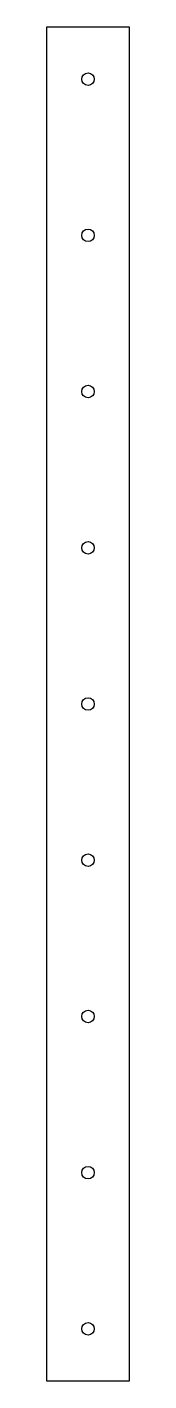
# Model space of a CAD drawing. Header units: millimetres. Extents: x -20 to 20, y -325 to 325.
import ezdxf

# ---------------------------------------------------------------- set-up
doc = ezdxf.new("R2010")
doc.units = ezdxf.units.MM

msp = doc.modelspace()

# ---------------------------------------------------------------- linework, layer by layer
at = {"color": 7, "linetype": 'Continuous', "lineweight": 25}
for p, q in [((20, 325), (-20, 325)), ((-20, 325), (-20, -325)), ((20, -325), (20, 325)), ((-20, -325), (20, -325))]:
    msp.add_line(p, q, dxfattribs=at)
for centre in [(0, 300), (0, 225), (0, 150), (0, 75), (0, 0), (0, -75), (0, -150), (0, -225), (0, -300)]:
    msp.add_circle(centre, 3, dxfattribs=at)

doc.saveas('drawing.dxf')
